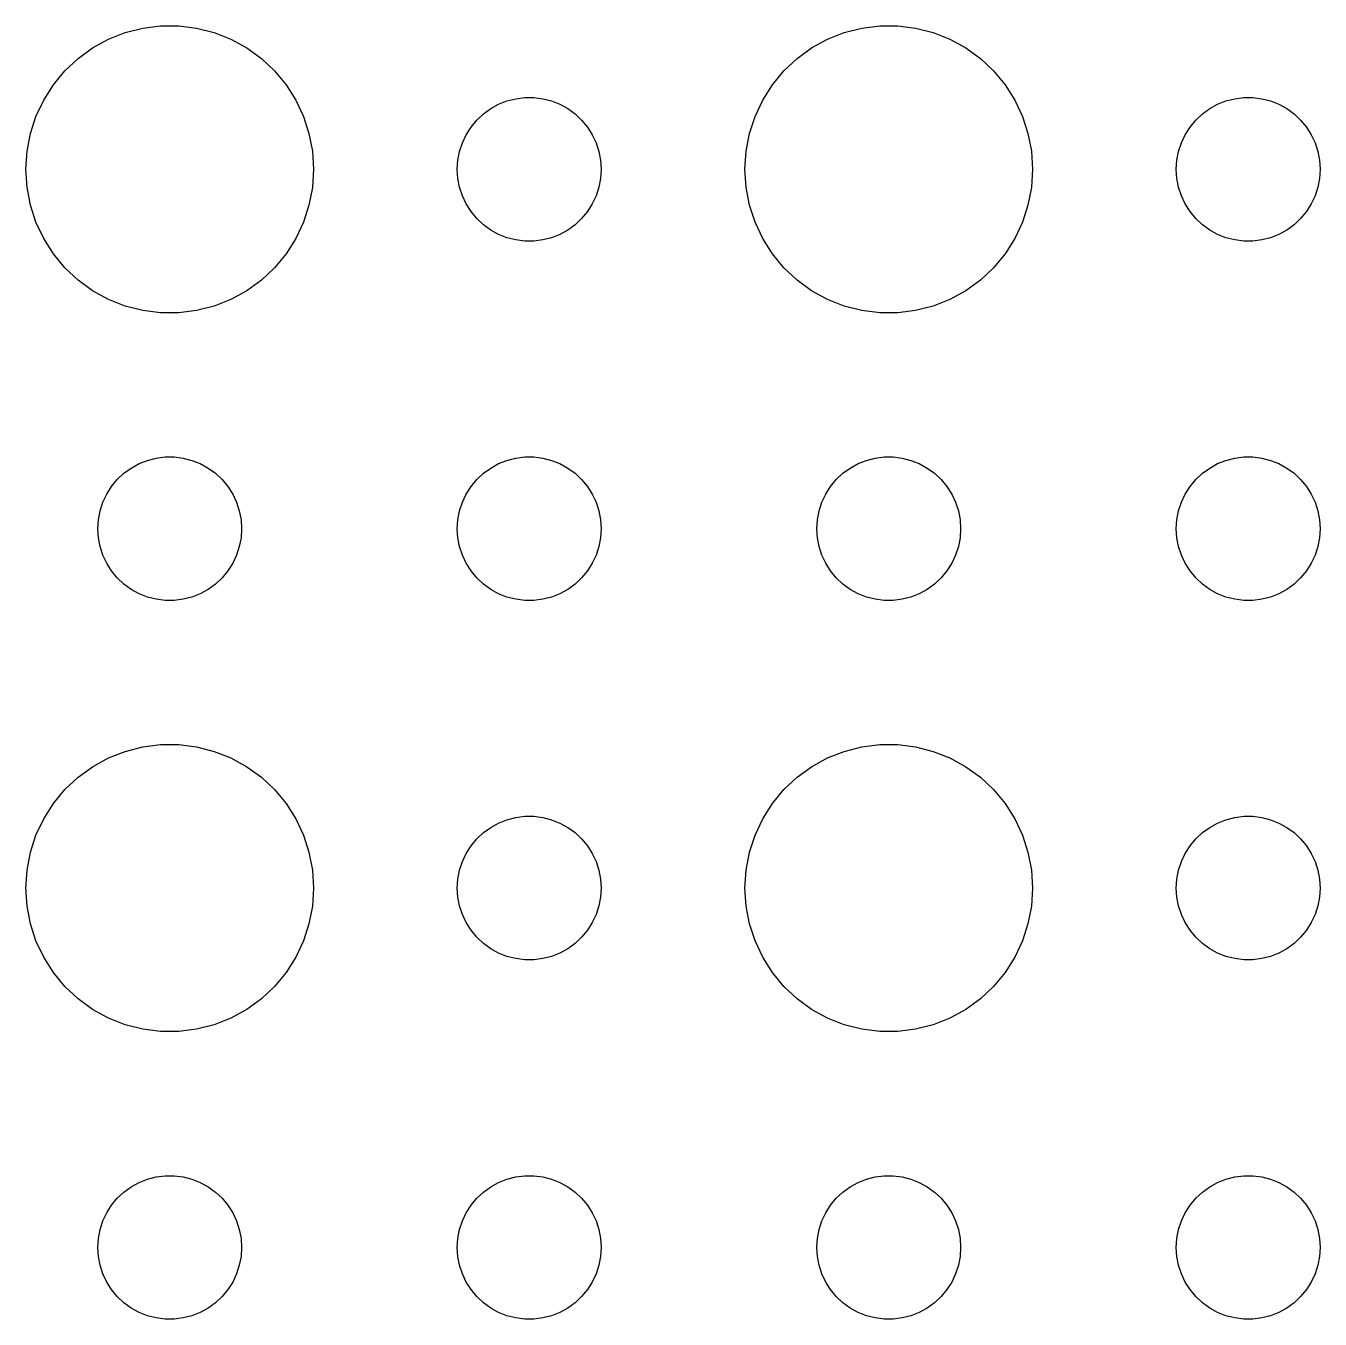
# Model space of a CAD drawing. Header units: metres. Extents: x -134 to 134, y -112 to 112.
# Drawn here: x -100.5 to -73.5, y -84 to -57.01 of the extents above; entities that cross this region are included whole.
import ezdxf

# ---------------------------------------------------------------- set-up
doc = ezdxf.new("R2010")
doc.units = ezdxf.units.M

msp = doc.modelspace()

# ---------------------------------------------------------------- linework, layer by layer
for p, q in [((-98.7773, -57.2855), (-98.427, -57.1468)), ((-98.427, -57.1468), (-98.0621, -57.0531)), ((-98.0621, -57.0531), (-97.6884, -57.0059)), ((-97.6884, -57.0059), (-97.3116, -57.0059)), ((-97.3116, -57.0059), (-96.9379, -57.0531)), ((-96.9379, -57.0531), (-96.573, -57.1468)), ((-96.573, -57.1468), (-96.2227, -57.2855)), ((-83.7773, -57.2855), (-83.427, -57.1468)), ((-83.427, -57.1468), (-83.0621, -57.0531)), ((-83.0621, -57.0531), (-82.6884, -57.0059)), ((-82.6884, -57.0059), (-82.3116, -57.0059)), ((-82.3116, -57.0059), (-81.9379, -57.0531)), ((-81.9379, -57.0531), (-81.573, -57.1468)), ((-81.573, -57.1468), (-81.2227, -57.2855)), ((-99.4123, -57.6885), (-99.1075, -57.467)), ((-99.1075, -57.467), (-98.7773, -57.2855)), ((-96.2227, -57.2855), (-95.8925, -57.467)), ((-95.8925, -57.467), (-95.5877, -57.6885)), ((-84.4123, -57.6885), (-84.1075, -57.467)), ((-84.1075, -57.467), (-83.7773, -57.2855)), ((-81.2227, -57.2855), (-80.8925, -57.467)), ((-80.8925, -57.467), (-80.5877, -57.6885)), ((-99.6869, -57.9464), (-99.4123, -57.6885)), ((-95.5877, -57.6885), (-95.3131, -57.9464)), ((-84.6869, -57.9464), (-84.4123, -57.6885)), ((-80.5877, -57.6885), (-80.3131, -57.9464)), ((-99.927, -58.2366), (-99.6869, -57.9464)), ((-95.3131, -57.9464), (-95.073, -58.2366)), ((-84.927, -58.2366), (-84.6869, -57.9464)), ((-80.3131, -57.9464), (-80.073, -58.2366)), ((-100.129, -58.5547), (-99.927, -58.2366)), ((-95.073, -58.2366), (-94.8711, -58.5547)), ((-85.1289, -58.5547), (-84.927, -58.2366)), ((-80.073, -58.2366), (-79.8711, -58.5547)), ((-100.289, -58.8956), (-100.129, -58.5547)), ((-94.8711, -58.5547), (-94.7107, -58.8956)), ((-90.6387, -58.6428), (-90.4635, -58.5734)), ((-90.4635, -58.5734), (-90.2811, -58.5266)), ((-90.2811, -58.5266), (-90.0942, -58.503)), ((-90.0942, -58.503), (-89.9058, -58.503)), ((-89.9058, -58.503), (-89.7189, -58.5266)), ((-89.7189, -58.5266), (-89.5365, -58.5734)), ((-89.5365, -58.5734), (-89.3613, -58.6428)), ((-85.2893, -58.8956), (-85.1289, -58.5547)), ((-79.8711, -58.5547), (-79.7107, -58.8956)), ((-75.6387, -58.6428), (-75.4635, -58.5734)), ((-75.4635, -58.5734), (-75.2811, -58.5266)), ((-75.2811, -58.5266), (-75.0942, -58.503)), ((-75.0942, -58.503), (-74.9058, -58.503)), ((-74.9058, -58.503), (-74.7189, -58.5266)), ((-74.7189, -58.5266), (-74.5365, -58.5734)), ((-74.5365, -58.5734), (-74.3613, -58.6428)), ((-91.0934, -58.9732), (-90.9561, -58.8442)), ((-90.9561, -58.8442), (-90.8037, -58.7335)), ((-90.8037, -58.7335), (-90.6387, -58.6428)), ((-89.3613, -58.6428), (-89.1963, -58.7335)), ((-89.1963, -58.7335), (-89.0439, -58.8442)), ((-89.0439, -58.8442), (-88.9065, -58.9732)), ((-76.0934, -58.9732), (-75.9561, -58.8442)), ((-75.9561, -58.8442), (-75.8037, -58.7335)), ((-75.8037, -58.7335), (-75.6387, -58.6428)), ((-74.3613, -58.6428), (-74.1963, -58.7335)), ((-74.1963, -58.7335), (-74.0439, -58.8442)), ((-74.0439, -58.8442), (-73.9065, -58.9732)), ((-100.406, -59.2539), (-100.289, -58.8956)), ((-94.7107, -58.8956), (-94.5943, -59.2539)), ((-91.3145, -59.2774), (-91.2135, -59.1183)), ((-91.2135, -59.1183), (-91.0934, -58.9732)), ((-88.9065, -58.9732), (-88.7865, -59.1183)), ((-88.7865, -59.1183), (-88.6855, -59.2774)), ((-85.4057, -59.2539), (-85.2893, -58.8956)), ((-79.7107, -58.8956), (-79.5943, -59.2539)), ((-76.3145, -59.2774), (-76.2135, -59.1183)), ((-76.2135, -59.1183), (-76.0934, -58.9732)), ((-73.9065, -58.9732), (-73.7865, -59.1183)), ((-73.7865, -59.1183), (-73.6855, -59.2774)), ((-100.476, -59.624), (-100.406, -59.2539)), ((-94.5943, -59.2539), (-94.5237, -59.624)), ((-91.3947, -59.4478), (-91.3145, -59.2774)), ((-88.6855, -59.2774), (-88.6053, -59.4478)), ((-85.4763, -59.624), (-85.4057, -59.2539)), ((-79.5943, -59.2539), (-79.5237, -59.624)), ((-76.3947, -59.4478), (-76.3145, -59.2774)), ((-73.6855, -59.2774), (-73.6053, -59.4478)), ((-100.5, -60), (-100.476, -59.624)), ((-94.5237, -59.624), (-94.5, -60)), ((-91.4882, -59.812), (-91.4529, -59.627)), ((-91.4529, -59.627), (-91.3947, -59.4478)), ((-88.6053, -59.4478), (-88.5471, -59.627)), ((-88.5471, -59.627), (-88.5118, -59.812)), ((-85.5, -60), (-85.4763, -59.624)), ((-79.5237, -59.624), (-79.5, -60)), ((-76.4882, -59.812), (-76.4529, -59.627)), ((-76.4529, -59.627), (-76.3947, -59.4478)), ((-73.6053, -59.4478), (-73.5471, -59.627)), ((-73.5471, -59.627), (-73.5118, -59.812)), ((-91.5, -60), (-91.4882, -59.812)), ((-88.5118, -59.812), (-88.5, -60)), ((-76.5, -60), (-76.4882, -59.812)), ((-73.5118, -59.812), (-73.5, -60)), ((-100.476, -60.376), (-100.5, -60)), ((-94.5, -60), (-94.5237, -60.376)), ((-91.4882, -60.188), (-91.5, -60)), ((-91.4529, -60.373), (-91.4882, -60.188)), ((-88.5118, -60.188), (-88.5471, -60.373)), ((-88.5, -60), (-88.5118, -60.188)), ((-85.4763, -60.376), (-85.5, -60)), ((-79.5, -60), (-79.5237, -60.376)), ((-76.4882, -60.188), (-76.5, -60)), ((-76.4529, -60.373), (-76.4882, -60.188)), ((-73.5118, -60.188), (-73.5471, -60.373)), ((-73.5, -60), (-73.5118, -60.188)), ((-100.406, -60.7461), (-100.476, -60.376)), ((-94.5237, -60.376), (-94.5943, -60.7461)), ((-91.3947, -60.5522), (-91.4529, -60.373)), ((-88.5471, -60.373), (-88.6053, -60.5522)), ((-85.4057, -60.7461), (-85.4763, -60.376)), ((-79.5237, -60.376), (-79.5943, -60.7461)), ((-76.3947, -60.5522), (-76.4529, -60.373)), ((-73.5471, -60.373), (-73.6053, -60.5522)), ((-100.289, -61.1044), (-100.406, -60.7461)), ((-94.5943, -60.7461), (-94.7107, -61.1044)), ((-91.3145, -60.7226), (-91.3947, -60.5522)), ((-91.2135, -60.8817), (-91.3145, -60.7226)), ((-88.6855, -60.7226), (-88.7865, -60.8817)), ((-88.6053, -60.5522), (-88.6855, -60.7226)), ((-85.2893, -61.1044), (-85.4057, -60.7461)), ((-79.5943, -60.7461), (-79.7107, -61.1044)), ((-76.3145, -60.7226), (-76.3947, -60.5522)), ((-76.2135, -60.8817), (-76.3145, -60.7226)), ((-73.6855, -60.7226), (-73.7865, -60.8817)), ((-73.6053, -60.5522), (-73.6855, -60.7226)), ((-91.0934, -61.0268), (-91.2135, -60.8817)), ((-88.7865, -60.8817), (-88.9065, -61.0268)), ((-76.0934, -61.0268), (-76.2135, -60.8817)), ((-73.7865, -60.8817), (-73.9065, -61.0268)), ((-100.129, -61.4453), (-100.289, -61.1044)), ((-94.7107, -61.1044), (-94.8711, -61.4453)), ((-90.9561, -61.1558), (-91.0934, -61.0268)), ((-90.8037, -61.2665), (-90.9561, -61.1558)), ((-90.6387, -61.3572), (-90.8037, -61.2665)), ((-89.1963, -61.2665), (-89.3613, -61.3572)), ((-89.0439, -61.1558), (-89.1963, -61.2665)), ((-88.9065, -61.0268), (-89.0439, -61.1558)), ((-85.1289, -61.4453), (-85.2893, -61.1044)), ((-79.7107, -61.1044), (-79.8711, -61.4453)), ((-75.9561, -61.1558), (-76.0934, -61.0268)), ((-75.8037, -61.2665), (-75.9561, -61.1558)), ((-75.6387, -61.3572), (-75.8037, -61.2665)), ((-74.1963, -61.2665), (-74.3613, -61.3572)), ((-74.0439, -61.1558), (-74.1963, -61.2665)), ((-73.9065, -61.0268), (-74.0439, -61.1558)), ((-99.927, -61.7634), (-100.129, -61.4453)), ((-94.8711, -61.4453), (-95.073, -61.7634)), ((-90.4635, -61.4266), (-90.6387, -61.3572)), ((-90.2811, -61.4734), (-90.4635, -61.4266)), ((-90.0942, -61.497), (-90.2811, -61.4734)), ((-89.9058, -61.497), (-90.0942, -61.497)), ((-89.7189, -61.4734), (-89.9058, -61.497)), ((-89.5365, -61.4266), (-89.7189, -61.4734)), ((-89.3613, -61.3572), (-89.5365, -61.4266)), ((-84.927, -61.7634), (-85.1289, -61.4453)), ((-79.8711, -61.4453), (-80.073, -61.7634)), ((-75.4635, -61.4266), (-75.6387, -61.3572)), ((-75.2811, -61.4734), (-75.4635, -61.4266)), ((-75.0942, -61.497), (-75.2811, -61.4734)), ((-74.9058, -61.497), (-75.0942, -61.497)), ((-74.7189, -61.4734), (-74.9058, -61.497)), ((-74.5365, -61.4266), (-74.7189, -61.4734)), ((-74.3613, -61.3572), (-74.5365, -61.4266)), ((-99.6869, -62.0536), (-99.927, -61.7634)), ((-95.073, -61.7634), (-95.3131, -62.0536)), ((-84.6869, -62.0536), (-84.927, -61.7634)), ((-80.073, -61.7634), (-80.3131, -62.0536)), ((-99.4123, -62.3115), (-99.6869, -62.0536)), ((-95.3131, -62.0536), (-95.5877, -62.3115)), ((-84.4123, -62.3115), (-84.6869, -62.0536)), ((-80.3131, -62.0536), (-80.5877, -62.3115)), ((-99.1075, -62.533), (-99.4123, -62.3115)), ((-95.5877, -62.3115), (-95.8925, -62.533)), ((-84.1075, -62.533), (-84.4123, -62.3115)), ((-80.5877, -62.3115), (-80.8925, -62.533)), ((-98.7773, -62.7145), (-99.1075, -62.533)), ((-95.8925, -62.533), (-96.2227, -62.7145)), ((-83.7773, -62.7145), (-84.1075, -62.533)), ((-80.8925, -62.533), (-81.2227, -62.7145)), ((-98.427, -62.8532), (-98.7773, -62.7145)), ((-98.0621, -62.9469), (-98.427, -62.8532)), ((-96.573, -62.8532), (-96.9379, -62.9469)), ((-96.2227, -62.7145), (-96.573, -62.8532)), ((-83.427, -62.8532), (-83.7773, -62.7145)), ((-83.0621, -62.9469), (-83.427, -62.8532)), ((-81.573, -62.8532), (-81.9379, -62.9469)), ((-81.2227, -62.7145), (-81.573, -62.8532)), ((-97.6884, -62.9941), (-98.0621, -62.9469)), ((-97.3116, -62.9941), (-97.6884, -62.9941)), ((-96.9379, -62.9469), (-97.3116, -62.9941)), ((-82.6884, -62.9941), (-83.0621, -62.9469)), ((-82.3116, -62.9941), (-82.6884, -62.9941)), ((-81.9379, -62.9469), (-82.3116, -62.9941)), ((-98.3037, -66.2335), (-98.1387, -66.1428)), ((-98.1387, -66.1428), (-97.9635, -66.0734)), ((-97.9635, -66.0734), (-97.7811, -66.0266)), ((-97.7811, -66.0266), (-97.5942, -66.003)), ((-97.5942, -66.003), (-97.4058, -66.003)), ((-97.4058, -66.003), (-97.2189, -66.0266)), ((-97.2189, -66.0266), (-97.0365, -66.0734)), ((-97.0365, -66.0734), (-96.8613, -66.1428)), ((-96.8613, -66.1428), (-96.6963, -66.2335)), ((-90.8037, -66.2335), (-90.6387, -66.1428)), ((-90.6387, -66.1428), (-90.4635, -66.0734)), ((-90.4635, -66.0734), (-90.2811, -66.0266)), ((-90.2811, -66.0266), (-90.0942, -66.003)), ((-90.0942, -66.003), (-89.9058, -66.003)), ((-89.9058, -66.003), (-89.7189, -66.0266)), ((-89.7189, -66.0266), (-89.5365, -66.0734)), ((-89.5365, -66.0734), (-89.3613, -66.1428)), ((-89.3613, -66.1428), (-89.1963, -66.2335)), ((-83.3037, -66.2335), (-83.1387, -66.1428)), ((-83.1387, -66.1428), (-82.9635, -66.0734)), ((-82.9635, -66.0734), (-82.7811, -66.0266)), ((-82.7811, -66.0266), (-82.5942, -66.003)), ((-82.5942, -66.003), (-82.4058, -66.003)), ((-82.4058, -66.003), (-82.2189, -66.0266)), ((-82.2189, -66.0266), (-82.0365, -66.0734)), ((-82.0365, -66.0734), (-81.8613, -66.1428)), ((-81.8613, -66.1428), (-81.6963, -66.2335)), ((-75.8037, -66.2335), (-75.6387, -66.1428)), ((-75.6387, -66.1428), (-75.4635, -66.0734)), ((-75.4635, -66.0734), (-75.2811, -66.0266)), ((-75.2811, -66.0266), (-75.0942, -66.003)), ((-75.0942, -66.003), (-74.9058, -66.003)), ((-74.9058, -66.003), (-74.7189, -66.0266)), ((-74.7189, -66.0266), (-74.5365, -66.0734)), ((-74.5365, -66.0734), (-74.3613, -66.1428)), ((-74.3613, -66.1428), (-74.1963, -66.2335)), ((-98.5934, -66.4732), (-98.4561, -66.3442)), ((-98.4561, -66.3442), (-98.3037, -66.2335)), ((-96.6963, -66.2335), (-96.5439, -66.3442)), ((-96.5439, -66.3442), (-96.4065, -66.4732)), ((-91.0934, -66.4732), (-90.9561, -66.3442)), ((-90.9561, -66.3442), (-90.8037, -66.2335)), ((-89.1963, -66.2335), (-89.0439, -66.3442)), ((-89.0439, -66.3442), (-88.9065, -66.4732)), ((-83.5934, -66.4732), (-83.4561, -66.3442)), ((-83.4561, -66.3442), (-83.3037, -66.2335)), ((-81.6963, -66.2335), (-81.5439, -66.3442)), ((-81.5439, -66.3442), (-81.4065, -66.4732)), ((-76.0934, -66.4732), (-75.9561, -66.3442)), ((-75.9561, -66.3442), (-75.8037, -66.2335)), ((-74.1963, -66.2335), (-74.0439, -66.3442)), ((-74.0439, -66.3442), (-73.9065, -66.4732)), ((-98.8145, -66.7774), (-98.7135, -66.6183)), ((-98.7135, -66.6183), (-98.5934, -66.4732)), ((-96.4065, -66.4732), (-96.2865, -66.6183)), ((-96.2865, -66.6183), (-96.1855, -66.7774)), ((-91.3145, -66.7774), (-91.2135, -66.6183)), ((-91.2135, -66.6183), (-91.0934, -66.4732)), ((-88.9065, -66.4732), (-88.7865, -66.6183)), ((-88.7865, -66.6183), (-88.6855, -66.7774)), ((-83.8145, -66.7774), (-83.7135, -66.6183)), ((-83.7135, -66.6183), (-83.5934, -66.4732)), ((-81.4065, -66.4732), (-81.2865, -66.6183)), ((-81.2865, -66.6183), (-81.1855, -66.7774)), ((-76.3145, -66.7774), (-76.2135, -66.6183)), ((-76.2135, -66.6183), (-76.0934, -66.4732)), ((-73.9065, -66.4732), (-73.7865, -66.6183)), ((-73.7865, -66.6183), (-73.6855, -66.7774)), ((-98.9529, -67.127), (-98.8947, -66.9478)), ((-98.8947, -66.9478), (-98.8145, -66.7774)), ((-96.1855, -66.7774), (-96.1053, -66.9478)), ((-96.1053, -66.9478), (-96.0471, -67.127)), ((-91.4529, -67.127), (-91.3947, -66.9478)), ((-91.3947, -66.9478), (-91.3145, -66.7774)), ((-88.6855, -66.7774), (-88.6053, -66.9478)), ((-88.6053, -66.9478), (-88.5471, -67.127)), ((-83.9529, -67.127), (-83.8947, -66.9478)), ((-83.8947, -66.9478), (-83.8145, -66.7774)), ((-81.1855, -66.7774), (-81.1053, -66.9478)), ((-81.1053, -66.9478), (-81.0471, -67.127)), ((-76.4529, -67.127), (-76.3947, -66.9478)), ((-76.3947, -66.9478), (-76.3145, -66.7774)), ((-73.6855, -66.7774), (-73.6053, -66.9478)), ((-73.6053, -66.9478), (-73.5471, -67.127)), ((-98.9882, -67.312), (-98.9529, -67.127)), ((-96.0471, -67.127), (-96.0118, -67.312)), ((-91.4882, -67.312), (-91.4529, -67.127)), ((-88.5471, -67.127), (-88.5118, -67.312)), ((-83.9882, -67.312), (-83.9529, -67.127)), ((-81.0471, -67.127), (-81.0118, -67.312)), ((-76.4882, -67.312), (-76.4529, -67.127)), ((-73.5471, -67.127), (-73.5118, -67.312)), ((-99, -67.5), (-98.9882, -67.312)), ((-98.9882, -67.688), (-99, -67.5)), ((-96.0118, -67.312), (-96, -67.5)), ((-96, -67.5), (-96.0118, -67.688)), ((-91.5, -67.5), (-91.4882, -67.312)), ((-91.4882, -67.688), (-91.5, -67.5)), ((-88.5118, -67.312), (-88.5, -67.5)), ((-88.5, -67.5), (-88.5118, -67.688)), ((-84, -67.5), (-83.9882, -67.312)), ((-83.9882, -67.688), (-84, -67.5)), ((-81.0118, -67.312), (-81, -67.5)), ((-81, -67.5), (-81.0118, -67.688)), ((-76.5, -67.5), (-76.4882, -67.312)), ((-76.4882, -67.688), (-76.5, -67.5)), ((-73.5118, -67.312), (-73.5, -67.5)), ((-73.5, -67.5), (-73.5118, -67.688)), ((-98.9529, -67.873), (-98.9882, -67.688)), ((-96.0118, -67.688), (-96.0471, -67.873)), ((-91.4529, -67.873), (-91.4882, -67.688)), ((-88.5118, -67.688), (-88.5471, -67.873)), ((-83.9529, -67.873), (-83.9882, -67.688)), ((-81.0118, -67.688), (-81.0471, -67.873)), ((-76.4529, -67.873), (-76.4882, -67.688)), ((-73.5118, -67.688), (-73.5471, -67.873)), ((-98.8947, -68.0522), (-98.9529, -67.873)), ((-96.0471, -67.873), (-96.1053, -68.0522)), ((-91.3947, -68.0522), (-91.4529, -67.873)), ((-88.5471, -67.873), (-88.6053, -68.0522)), ((-83.8947, -68.0522), (-83.9529, -67.873)), ((-81.0471, -67.873), (-81.1053, -68.0522)), ((-76.3947, -68.0522), (-76.4529, -67.873)), ((-73.5471, -67.873), (-73.6053, -68.0522)), ((-98.8145, -68.2226), (-98.8947, -68.0522)), ((-98.7135, -68.3817), (-98.8145, -68.2226)), ((-96.1855, -68.2226), (-96.2865, -68.3817)), ((-96.1053, -68.0522), (-96.1855, -68.2226)), ((-91.3145, -68.2226), (-91.3947, -68.0522)), ((-91.2135, -68.3817), (-91.3145, -68.2226)), ((-88.6855, -68.2226), (-88.7865, -68.3817)), ((-88.6053, -68.0522), (-88.6855, -68.2226)), ((-83.8145, -68.2226), (-83.8947, -68.0522)), ((-83.7135, -68.3817), (-83.8145, -68.2226)), ((-81.1855, -68.2226), (-81.2865, -68.3817)), ((-81.1053, -68.0522), (-81.1855, -68.2226)), ((-76.3145, -68.2226), (-76.3947, -68.0522)), ((-76.2135, -68.3817), (-76.3145, -68.2226)), ((-73.6855, -68.2226), (-73.7865, -68.3817)), ((-73.6053, -68.0522), (-73.6855, -68.2226)), ((-98.5934, -68.5268), (-98.7135, -68.3817)), ((-98.4561, -68.6558), (-98.5934, -68.5268)), ((-96.4065, -68.5268), (-96.5439, -68.6558)), ((-96.2865, -68.3817), (-96.4065, -68.5268)), ((-91.0934, -68.5268), (-91.2135, -68.3817)), ((-90.9561, -68.6558), (-91.0934, -68.5268)), ((-88.9065, -68.5268), (-89.0439, -68.6558)), ((-88.7865, -68.3817), (-88.9065, -68.5268)), ((-83.5934, -68.5268), (-83.7135, -68.3817)), ((-83.4561, -68.6558), (-83.5934, -68.5268)), ((-81.4065, -68.5268), (-81.5439, -68.6558)), ((-81.2865, -68.3817), (-81.4065, -68.5268)), ((-76.0934, -68.5268), (-76.2135, -68.3817)), ((-75.9561, -68.6558), (-76.0934, -68.5268)), ((-73.9065, -68.5268), (-74.0439, -68.6558)), ((-73.7865, -68.3817), (-73.9065, -68.5268)), ((-98.3037, -68.7665), (-98.4561, -68.6558)), ((-98.1387, -68.8572), (-98.3037, -68.7665)), ((-96.6963, -68.7665), (-96.8613, -68.8572)), ((-96.5439, -68.6558), (-96.6963, -68.7665)), ((-90.8037, -68.7665), (-90.9561, -68.6558)), ((-90.6387, -68.8572), (-90.8037, -68.7665)), ((-89.1963, -68.7665), (-89.3613, -68.8572)), ((-89.0439, -68.6558), (-89.1963, -68.7665)), ((-83.3037, -68.7665), (-83.4561, -68.6558)), ((-83.1387, -68.8572), (-83.3037, -68.7665)), ((-81.6963, -68.7665), (-81.8613, -68.8572)), ((-81.5439, -68.6558), (-81.6963, -68.7665)), ((-75.8037, -68.7665), (-75.9561, -68.6558)), ((-75.6387, -68.8572), (-75.8037, -68.7665)), ((-74.1963, -68.7665), (-74.3613, -68.8572)), ((-74.0439, -68.6558), (-74.1963, -68.7665)), ((-97.9635, -68.9266), (-98.1387, -68.8572)), ((-97.7811, -68.9734), (-97.9635, -68.9266)), ((-97.5942, -68.997), (-97.7811, -68.9734)), ((-97.4058, -68.997), (-97.5942, -68.997)), ((-97.2189, -68.9734), (-97.4058, -68.997)), ((-97.0365, -68.9266), (-97.2189, -68.9734)), ((-96.8613, -68.8572), (-97.0365, -68.9266)), ((-90.4635, -68.9266), (-90.6387, -68.8572)), ((-90.2811, -68.9734), (-90.4635, -68.9266)), ((-90.0942, -68.997), (-90.2811, -68.9734)), ((-89.9058, -68.997), (-90.0942, -68.997)), ((-89.7189, -68.9734), (-89.9058, -68.997)), ((-89.5365, -68.9266), (-89.7189, -68.9734)), ((-89.3613, -68.8572), (-89.5365, -68.9266)), ((-82.9635, -68.9266), (-83.1387, -68.8572)), ((-82.7811, -68.9734), (-82.9635, -68.9266)), ((-82.5942, -68.997), (-82.7811, -68.9734)), ((-82.4058, -68.997), (-82.5942, -68.997)), ((-82.2189, -68.9734), (-82.4058, -68.997)), ((-82.0365, -68.9266), (-82.2189, -68.9734)), ((-81.8613, -68.8572), (-82.0365, -68.9266)), ((-75.4635, -68.9266), (-75.6387, -68.8572)), ((-75.2811, -68.9734), (-75.4635, -68.9266)), ((-75.0942, -68.997), (-75.2811, -68.9734)), ((-74.9058, -68.997), (-75.0942, -68.997)), ((-74.7189, -68.9734), (-74.9058, -68.997)), ((-74.5365, -68.9266), (-74.7189, -68.9734)), ((-74.3613, -68.8572), (-74.5365, -68.9266)), ((-98.427, -72.1468), (-98.0621, -72.0531)), ((-98.0621, -72.0531), (-97.6884, -72.0059)), ((-97.6884, -72.0059), (-97.3116, -72.0059)), ((-97.3116, -72.0059), (-96.9379, -72.0531)), ((-96.9379, -72.0531), (-96.573, -72.1468)), ((-83.427, -72.1468), (-83.0621, -72.0531)), ((-83.0621, -72.0531), (-82.6884, -72.0059)), ((-82.6884, -72.0059), (-82.3116, -72.0059)), ((-82.3116, -72.0059), (-81.9379, -72.0531)), ((-81.9379, -72.0531), (-81.573, -72.1468)), ((-99.1075, -72.467), (-98.7773, -72.2855)), ((-98.7773, -72.2855), (-98.427, -72.1468)), ((-96.573, -72.1468), (-96.2227, -72.2855)), ((-96.2227, -72.2855), (-95.8925, -72.467)), ((-84.1075, -72.467), (-83.7773, -72.2855)), ((-83.7773, -72.2855), (-83.427, -72.1468)), ((-81.573, -72.1468), (-81.2227, -72.2855)), ((-81.2227, -72.2855), (-80.8925, -72.467)), ((-99.4123, -72.6885), (-99.1075, -72.467)), ((-95.8925, -72.467), (-95.5877, -72.6885)), ((-84.4123, -72.6885), (-84.1075, -72.467)), ((-80.8925, -72.467), (-80.5877, -72.6885)), ((-99.6869, -72.9464), (-99.4123, -72.6885)), ((-95.5877, -72.6885), (-95.3131, -72.9464)), ((-84.6869, -72.9464), (-84.4123, -72.6885)), ((-80.5877, -72.6885), (-80.3131, -72.9464)), ((-99.927, -73.2366), (-99.6869, -72.9464)), ((-95.3131, -72.9464), (-95.073, -73.2366)), ((-84.927, -73.2366), (-84.6869, -72.9464)), ((-80.3131, -72.9464), (-80.073, -73.2366)), ((-100.129, -73.5547), (-99.927, -73.2366)), ((-95.073, -73.2366), (-94.8711, -73.5547)), ((-85.1289, -73.5547), (-84.927, -73.2366)), ((-80.073, -73.2366), (-79.8711, -73.5547)), ((-100.289, -73.8956), (-100.129, -73.5547)), ((-94.8711, -73.5547), (-94.7107, -73.8956)), ((-90.8037, -73.7335), (-90.6387, -73.6428)), ((-90.6387, -73.6428), (-90.4635, -73.5734)), ((-90.4635, -73.5734), (-90.2811, -73.5266)), ((-90.2811, -73.5266), (-90.0942, -73.503)), ((-90.0942, -73.503), (-89.9058, -73.503)), ((-89.9058, -73.503), (-89.7189, -73.5266)), ((-89.7189, -73.5266), (-89.5365, -73.5734)), ((-89.5365, -73.5734), (-89.3613, -73.6428)), ((-89.3613, -73.6428), (-89.1963, -73.7335)), ((-85.2893, -73.8956), (-85.1289, -73.5547)), ((-79.8711, -73.5547), (-79.7107, -73.8956)), ((-75.8037, -73.7335), (-75.6387, -73.6428)), ((-75.6387, -73.6428), (-75.4635, -73.5734)), ((-75.4635, -73.5734), (-75.2811, -73.5266)), ((-75.2811, -73.5266), (-75.0942, -73.503)), ((-75.0942, -73.503), (-74.9058, -73.503)), ((-74.9058, -73.503), (-74.7189, -73.5266)), ((-74.7189, -73.5266), (-74.5365, -73.5734)), ((-74.5365, -73.5734), (-74.3613, -73.6428)), ((-74.3613, -73.6428), (-74.1963, -73.7335)), ((-100.406, -74.2539), (-100.289, -73.8956)), ((-94.7107, -73.8956), (-94.5943, -74.2539)), ((-91.2135, -74.1183), (-91.0934, -73.9732)), ((-91.0934, -73.9732), (-90.9561, -73.8442)), ((-90.9561, -73.8442), (-90.8037, -73.7335)), ((-89.1963, -73.7335), (-89.0439, -73.8442)), ((-89.0439, -73.8442), (-88.9065, -73.9732)), ((-88.9065, -73.9732), (-88.7865, -74.1183)), ((-85.4057, -74.2539), (-85.2893, -73.8956)), ((-79.7107, -73.8956), (-79.5943, -74.2539)), ((-76.2135, -74.1183), (-76.0934, -73.9732)), ((-76.0934, -73.9732), (-75.9561, -73.8442)), ((-75.9561, -73.8442), (-75.8037, -73.7335)), ((-74.1963, -73.7335), (-74.0439, -73.8442)), ((-74.0439, -73.8442), (-73.9065, -73.9732)), ((-73.9065, -73.9732), (-73.7865, -74.1183)), ((-91.3145, -74.2774), (-91.2135, -74.1183)), ((-88.7865, -74.1183), (-88.6855, -74.2774)), ((-76.3145, -74.2774), (-76.2135, -74.1183)), ((-73.7865, -74.1183), (-73.6855, -74.2774)), ((-100.476, -74.624), (-100.406, -74.2539)), ((-94.5943, -74.2539), (-94.5237, -74.624)), ((-91.4529, -74.627), (-91.3947, -74.4478)), ((-91.3947, -74.4478), (-91.3145, -74.2774)), ((-88.6855, -74.2774), (-88.6053, -74.4478)), ((-88.6053, -74.4478), (-88.5471, -74.627)), ((-85.4763, -74.624), (-85.4057, -74.2539)), ((-79.5943, -74.2539), (-79.5237, -74.624)), ((-76.4529, -74.627), (-76.3947, -74.4478)), ((-76.3947, -74.4478), (-76.3145, -74.2774)), ((-73.6855, -74.2774), (-73.6053, -74.4478)), ((-73.6053, -74.4478), (-73.5471, -74.627)), ((-100.5, -75), (-100.476, -74.624)), ((-94.5237, -74.624), (-94.5, -75)), ((-91.4882, -74.812), (-91.4529, -74.627)), ((-88.5471, -74.627), (-88.5118, -74.812)), ((-85.5, -75), (-85.4763, -74.624)), ((-79.5237, -74.624), (-79.5, -75)), ((-76.4882, -74.812), (-76.4529, -74.627)), ((-73.5471, -74.627), (-73.5118, -74.812)), ((-100.476, -75.376), (-100.5, -75)), ((-94.5, -75), (-94.5237, -75.376)), ((-91.5, -75), (-91.4882, -74.812)), ((-91.4882, -75.188), (-91.5, -75)), ((-88.5118, -74.812), (-88.5, -75)), ((-88.5, -75), (-88.5118, -75.188)), ((-85.4763, -75.376), (-85.5, -75)), ((-79.5, -75), (-79.5237, -75.376)), ((-76.5, -75), (-76.4882, -74.812)), ((-76.4882, -75.188), (-76.5, -75)), ((-73.5118, -74.812), (-73.5, -75)), ((-73.5, -75), (-73.5118, -75.188)), ((-91.4529, -75.373), (-91.4882, -75.188)), ((-88.5118, -75.188), (-88.5471, -75.373)), ((-76.4529, -75.373), (-76.4882, -75.188)), ((-73.5118, -75.188), (-73.5471, -75.373)), ((-100.406, -75.7461), (-100.476, -75.376)), ((-94.5237, -75.376), (-94.5943, -75.7461)), ((-91.3947, -75.5522), (-91.4529, -75.373)), ((-91.3145, -75.7226), (-91.3947, -75.5522)), ((-88.6053, -75.5522), (-88.6855, -75.7226)), ((-88.5471, -75.373), (-88.6053, -75.5522)), ((-85.4057, -75.7461), (-85.4763, -75.376)), ((-79.5237, -75.376), (-79.5943, -75.7461)), ((-76.3947, -75.5522), (-76.4529, -75.373)), ((-76.3145, -75.7226), (-76.3947, -75.5522)), ((-73.6053, -75.5522), (-73.6855, -75.7226)), ((-73.5471, -75.373), (-73.6053, -75.5522)), ((-100.289, -76.1044), (-100.406, -75.7461)), ((-94.5943, -75.7461), (-94.7107, -76.1044)), ((-91.2135, -75.8817), (-91.3145, -75.7226)), ((-88.6855, -75.7226), (-88.7865, -75.8817)), ((-85.2893, -76.1044), (-85.4057, -75.7461)), ((-79.5943, -75.7461), (-79.7107, -76.1044)), ((-76.2135, -75.8817), (-76.3145, -75.7226)), ((-73.6855, -75.7226), (-73.7865, -75.8817)), ((-100.129, -76.4453), (-100.289, -76.1044)), ((-94.7107, -76.1044), (-94.8711, -76.4453)), ((-91.0934, -76.0268), (-91.2135, -75.8817)), ((-90.9561, -76.1558), (-91.0934, -76.0268)), ((-88.9065, -76.0268), (-89.0439, -76.1558)), ((-88.7865, -75.8817), (-88.9065, -76.0268)), ((-85.1289, -76.4453), (-85.2893, -76.1044)), ((-79.7107, -76.1044), (-79.8711, -76.4453)), ((-76.0934, -76.0268), (-76.2135, -75.8817)), ((-75.9561, -76.1558), (-76.0934, -76.0268)), ((-73.9065, -76.0268), (-74.0439, -76.1558)), ((-73.7865, -75.8817), (-73.9065, -76.0268)), ((-90.8037, -76.2665), (-90.9561, -76.1558)), ((-90.6387, -76.3572), (-90.8037, -76.2665)), ((-90.4635, -76.4266), (-90.6387, -76.3572)), ((-89.3613, -76.3572), (-89.5365, -76.4266)), ((-89.1963, -76.2665), (-89.3613, -76.3572)), ((-89.0439, -76.1558), (-89.1963, -76.2665)), ((-75.8037, -76.2665), (-75.9561, -76.1558)), ((-75.6387, -76.3572), (-75.8037, -76.2665)), ((-75.4635, -76.4266), (-75.6387, -76.3572)), ((-74.3613, -76.3572), (-74.5365, -76.4266)), ((-74.1963, -76.2665), (-74.3613, -76.3572)), ((-74.0439, -76.1558), (-74.1963, -76.2665)), ((-99.927, -76.7634), (-100.129, -76.4453)), ((-94.8711, -76.4453), (-95.073, -76.7634)), ((-90.2811, -76.4734), (-90.4635, -76.4266)), ((-90.0942, -76.497), (-90.2811, -76.4734)), ((-89.9058, -76.497), (-90.0942, -76.497)), ((-89.7189, -76.4734), (-89.9058, -76.497)), ((-89.5365, -76.4266), (-89.7189, -76.4734)), ((-84.927, -76.7634), (-85.1289, -76.4453)), ((-79.8711, -76.4453), (-80.073, -76.7634)), ((-75.2811, -76.4734), (-75.4635, -76.4266)), ((-75.0942, -76.497), (-75.2811, -76.4734)), ((-74.9058, -76.497), (-75.0942, -76.497)), ((-74.7189, -76.4734), (-74.9058, -76.497)), ((-74.5365, -76.4266), (-74.7189, -76.4734)), ((-99.6869, -77.0536), (-99.927, -76.7634)), ((-95.073, -76.7634), (-95.3131, -77.0536)), ((-84.6869, -77.0536), (-84.927, -76.7634)), ((-80.073, -76.7634), (-80.3131, -77.0536)), ((-99.4123, -77.3115), (-99.6869, -77.0536)), ((-95.3131, -77.0536), (-95.5877, -77.3115)), ((-84.4123, -77.3115), (-84.6869, -77.0536)), ((-80.3131, -77.0536), (-80.5877, -77.3115)), ((-99.1075, -77.533), (-99.4123, -77.3115)), ((-95.5877, -77.3115), (-95.8925, -77.533)), ((-84.1075, -77.533), (-84.4123, -77.3115)), ((-80.5877, -77.3115), (-80.8925, -77.533)), ((-98.7773, -77.7145), (-99.1075, -77.533)), ((-98.427, -77.8532), (-98.7773, -77.7145)), ((-96.2227, -77.7145), (-96.573, -77.8532)), ((-95.8925, -77.533), (-96.2227, -77.7145)), ((-83.7773, -77.7145), (-84.1075, -77.533)), ((-83.427, -77.8532), (-83.7773, -77.7145)), ((-81.2227, -77.7145), (-81.573, -77.8532)), ((-80.8925, -77.533), (-81.2227, -77.7145)), ((-98.0621, -77.9469), (-98.427, -77.8532)), ((-97.6884, -77.9941), (-98.0621, -77.9469)), ((-97.3116, -77.9941), (-97.6884, -77.9941)), ((-96.9379, -77.9469), (-97.3116, -77.9941)), ((-96.573, -77.8532), (-96.9379, -77.9469)), ((-83.0621, -77.9469), (-83.427, -77.8532)), ((-82.6884, -77.9941), (-83.0621, -77.9469)), ((-82.3116, -77.9941), (-82.6884, -77.9941)), ((-81.9379, -77.9469), (-82.3116, -77.9941)), ((-81.573, -77.8532), (-81.9379, -77.9469)), ((-98.4561, -81.3442), (-98.3037, -81.2335)), ((-98.3037, -81.2335), (-98.1387, -81.1428)), ((-98.1387, -81.1428), (-97.9635, -81.0734)), ((-97.9635, -81.0734), (-97.7811, -81.0266)), ((-97.7811, -81.0266), (-97.5942, -81.003)), ((-97.5942, -81.003), (-97.4058, -81.003)), ((-97.4058, -81.003), (-97.2189, -81.0266)), ((-97.2189, -81.0266), (-97.0365, -81.0734)), ((-97.0365, -81.0734), (-96.8613, -81.1428)), ((-96.8613, -81.1428), (-96.6963, -81.2335)), ((-96.6963, -81.2335), (-96.5439, -81.3442)), ((-90.9561, -81.3442), (-90.8037, -81.2335)), ((-90.8037, -81.2335), (-90.6387, -81.1428)), ((-90.6387, -81.1428), (-90.4635, -81.0734)), ((-90.4635, -81.0734), (-90.2811, -81.0266)), ((-90.2811, -81.0266), (-90.0942, -81.003)), ((-90.0942, -81.003), (-89.9058, -81.003)), ((-89.9058, -81.003), (-89.7189, -81.0266)), ((-89.7189, -81.0266), (-89.5365, -81.0734)), ((-89.5365, -81.0734), (-89.3613, -81.1428)), ((-89.3613, -81.1428), (-89.1963, -81.2335)), ((-89.1963, -81.2335), (-89.0439, -81.3442)), ((-83.4561, -81.3442), (-83.3037, -81.2335)), ((-83.3037, -81.2335), (-83.1387, -81.1428)), ((-83.1387, -81.1428), (-82.9635, -81.0734)), ((-82.9635, -81.0734), (-82.7811, -81.0266)), ((-82.7811, -81.0266), (-82.5942, -81.003)), ((-82.5942, -81.003), (-82.4058, -81.003)), ((-82.4058, -81.003), (-82.2189, -81.0266)), ((-82.2189, -81.0266), (-82.0365, -81.0734)), ((-82.0365, -81.0734), (-81.8613, -81.1428)), ((-81.8613, -81.1428), (-81.6963, -81.2335)), ((-81.6963, -81.2335), (-81.5439, -81.3442)), ((-75.9561, -81.3442), (-75.8037, -81.2335)), ((-75.8037, -81.2335), (-75.6387, -81.1428)), ((-75.6387, -81.1428), (-75.4635, -81.0734)), ((-75.4635, -81.0734), (-75.2811, -81.0266)), ((-75.2811, -81.0266), (-75.0942, -81.003)), ((-75.0942, -81.003), (-74.9058, -81.003)), ((-74.9058, -81.003), (-74.7189, -81.0266)), ((-74.7189, -81.0266), (-74.5365, -81.0734)), ((-74.5365, -81.0734), (-74.3613, -81.1428)), ((-74.3613, -81.1428), (-74.1963, -81.2335)), ((-74.1963, -81.2335), (-74.0439, -81.3442)), ((-98.7135, -81.6183), (-98.5934, -81.4732)), ((-98.5934, -81.4732), (-98.4561, -81.3442)), ((-96.5439, -81.3442), (-96.4065, -81.4732)), ((-96.4065, -81.4732), (-96.2865, -81.6183)), ((-91.2135, -81.6183), (-91.0934, -81.4732)), ((-91.0934, -81.4732), (-90.9561, -81.3442)), ((-89.0439, -81.3442), (-88.9065, -81.4732)), ((-88.9065, -81.4732), (-88.7865, -81.6183)), ((-83.7135, -81.6183), (-83.5934, -81.4732)), ((-83.5934, -81.4732), (-83.4561, -81.3442)), ((-81.5439, -81.3442), (-81.4065, -81.4732)), ((-81.4065, -81.4732), (-81.2865, -81.6183)), ((-76.2135, -81.6183), (-76.0934, -81.4732)), ((-76.0934, -81.4732), (-75.9561, -81.3442)), ((-74.0439, -81.3442), (-73.9065, -81.4732)), ((-73.9065, -81.4732), (-73.7865, -81.6183)), ((-98.8947, -81.9478), (-98.8145, -81.7774)), ((-98.8145, -81.7774), (-98.7135, -81.6183)), ((-96.2865, -81.6183), (-96.1855, -81.7774)), ((-96.1855, -81.7774), (-96.1053, -81.9478)), ((-91.3947, -81.9478), (-91.3145, -81.7774)), ((-91.3145, -81.7774), (-91.2135, -81.6183)), ((-88.7865, -81.6183), (-88.6855, -81.7774)), ((-88.6855, -81.7774), (-88.6053, -81.9478)), ((-83.8947, -81.9478), (-83.8145, -81.7774)), ((-83.8145, -81.7774), (-83.7135, -81.6183)), ((-81.2865, -81.6183), (-81.1855, -81.7774)), ((-81.1855, -81.7774), (-81.1053, -81.9478)), ((-76.3947, -81.9478), (-76.3145, -81.7774)), ((-76.3145, -81.7774), (-76.2135, -81.6183)), ((-73.7865, -81.6183), (-73.6855, -81.7774)), ((-73.6855, -81.7774), (-73.6053, -81.9478)), ((-98.9529, -82.127), (-98.8947, -81.9478)), ((-96.1053, -81.9478), (-96.0471, -82.127)), ((-91.4529, -82.127), (-91.3947, -81.9478)), ((-88.6053, -81.9478), (-88.5471, -82.127)), ((-83.9529, -82.127), (-83.8947, -81.9478)), ((-81.1053, -81.9478), (-81.0471, -82.127)), ((-76.4529, -82.127), (-76.3947, -81.9478)), ((-73.6053, -81.9478), (-73.5471, -82.127)), ((-99, -82.5), (-98.9882, -82.312)), ((-98.9882, -82.312), (-98.9529, -82.127)), ((-96.0471, -82.127), (-96.0118, -82.312)), ((-96.0118, -82.312), (-96, -82.5)), ((-91.5, -82.5), (-91.4882, -82.312)), ((-91.4882, -82.312), (-91.4529, -82.127)), ((-88.5471, -82.127), (-88.5118, -82.312)), ((-88.5118, -82.312), (-88.5, -82.5)), ((-84, -82.5), (-83.9882, -82.312)), ((-83.9882, -82.312), (-83.9529, -82.127)), ((-81.0471, -82.127), (-81.0118, -82.312)), ((-81.0118, -82.312), (-81, -82.5)), ((-76.5, -82.5), (-76.4882, -82.312)), ((-76.4882, -82.312), (-76.4529, -82.127)), ((-73.5471, -82.127), (-73.5118, -82.312)), ((-73.5118, -82.312), (-73.5, -82.5)), ((-98.9882, -82.688), (-99, -82.5)), ((-96, -82.5), (-96.0118, -82.688)), ((-91.4882, -82.688), (-91.5, -82.5)), ((-88.5, -82.5), (-88.5118, -82.688)), ((-83.9882, -82.688), (-84, -82.5)), ((-81, -82.5), (-81.0118, -82.688)), ((-76.4882, -82.688), (-76.5, -82.5)), ((-73.5, -82.5), (-73.5118, -82.688)), ((-98.9529, -82.873), (-98.9882, -82.688)), ((-98.8947, -83.0522), (-98.9529, -82.873)), ((-96.0471, -82.873), (-96.1053, -83.0522)), ((-96.0118, -82.688), (-96.0471, -82.873)), ((-91.4529, -82.873), (-91.4882, -82.688)), ((-91.3947, -83.0522), (-91.4529, -82.873)), ((-88.5471, -82.873), (-88.6053, -83.0522)), ((-88.5118, -82.688), (-88.5471, -82.873)), ((-83.9529, -82.873), (-83.9882, -82.688)), ((-83.8947, -83.0522), (-83.9529, -82.873)), ((-81.0471, -82.873), (-81.1053, -83.0522)), ((-81.0118, -82.688), (-81.0471, -82.873)), ((-76.4529, -82.873), (-76.4882, -82.688)), ((-76.3947, -83.0522), (-76.4529, -82.873)), ((-73.5471, -82.873), (-73.6053, -83.0522)), ((-73.5118, -82.688), (-73.5471, -82.873)), ((-98.8145, -83.2226), (-98.8947, -83.0522)), ((-96.1053, -83.0522), (-96.1855, -83.2226)), ((-91.3145, -83.2226), (-91.3947, -83.0522)), ((-88.6053, -83.0522), (-88.6855, -83.2226)), ((-83.8145, -83.2226), (-83.8947, -83.0522)), ((-81.1053, -83.0522), (-81.1855, -83.2226)), ((-76.3145, -83.2226), (-76.3947, -83.0522)), ((-73.6053, -83.0522), (-73.6855, -83.2226)), ((-98.7135, -83.3817), (-98.8145, -83.2226)), ((-98.5934, -83.5268), (-98.7135, -83.3817)), ((-96.2865, -83.3817), (-96.4065, -83.5268)), ((-96.1855, -83.2226), (-96.2865, -83.3817)), ((-91.2135, -83.3817), (-91.3145, -83.2226)), ((-91.0934, -83.5268), (-91.2135, -83.3817)), ((-88.7865, -83.3817), (-88.9065, -83.5268)), ((-88.6855, -83.2226), (-88.7865, -83.3817)), ((-83.7135, -83.3817), (-83.8145, -83.2226)), ((-83.5934, -83.5268), (-83.7135, -83.3817)), ((-81.2865, -83.3817), (-81.4065, -83.5268)), ((-81.1855, -83.2226), (-81.2865, -83.3817)), ((-76.2135, -83.3817), (-76.3145, -83.2226)), ((-76.0934, -83.5268), (-76.2135, -83.3817)), ((-73.7865, -83.3817), (-73.9065, -83.5268)), ((-73.6855, -83.2226), (-73.7865, -83.3817)), ((-98.4561, -83.6558), (-98.5934, -83.5268)), ((-98.3037, -83.7665), (-98.4561, -83.6558)), ((-96.5439, -83.6558), (-96.6963, -83.7665)), ((-96.4065, -83.5268), (-96.5439, -83.6558)), ((-90.9561, -83.6558), (-91.0934, -83.5268)), ((-90.8037, -83.7665), (-90.9561, -83.6558)), ((-89.0439, -83.6558), (-89.1963, -83.7665)), ((-88.9065, -83.5268), (-89.0439, -83.6558)), ((-83.4561, -83.6558), (-83.5934, -83.5268)), ((-83.3037, -83.7665), (-83.4561, -83.6558)), ((-81.5439, -83.6558), (-81.6963, -83.7665)), ((-81.4065, -83.5268), (-81.5439, -83.6558)), ((-75.9561, -83.6558), (-76.0934, -83.5268)), ((-75.8037, -83.7665), (-75.9561, -83.6558)), ((-74.0439, -83.6558), (-74.1963, -83.7665)), ((-73.9065, -83.5268), (-74.0439, -83.6558)), ((-98.1387, -83.8572), (-98.3037, -83.7665)), ((-97.9635, -83.9266), (-98.1387, -83.8572)), ((-97.7811, -83.9734), (-97.9635, -83.9266)), ((-97.0365, -83.9266), (-97.2189, -83.9734)), ((-96.8613, -83.8572), (-97.0365, -83.9266)), ((-96.6963, -83.7665), (-96.8613, -83.8572)), ((-90.6387, -83.8572), (-90.8037, -83.7665)), ((-90.4635, -83.9266), (-90.6387, -83.8572)), ((-90.2811, -83.9734), (-90.4635, -83.9266)), ((-89.5365, -83.9266), (-89.7189, -83.9734)), ((-89.3613, -83.8572), (-89.5365, -83.9266)), ((-89.1963, -83.7665), (-89.3613, -83.8572)), ((-83.1387, -83.8572), (-83.3037, -83.7665)), ((-82.9635, -83.9266), (-83.1387, -83.8572)), ((-82.7811, -83.9734), (-82.9635, -83.9266)), ((-82.0365, -83.9266), (-82.2189, -83.9734)), ((-81.8613, -83.8572), (-82.0365, -83.9266)), ((-81.6963, -83.7665), (-81.8613, -83.8572)), ((-75.6387, -83.8572), (-75.8037, -83.7665)), ((-75.4635, -83.9266), (-75.6387, -83.8572)), ((-75.2811, -83.9734), (-75.4635, -83.9266)), ((-74.5365, -83.9266), (-74.7189, -83.9734)), ((-74.3613, -83.8572), (-74.5365, -83.9266)), ((-74.1963, -83.7665), (-74.3613, -83.8572)), ((-97.5942, -83.997), (-97.7811, -83.9734)), ((-97.4058, -83.997), (-97.5942, -83.997)), ((-97.2189, -83.9734), (-97.4058, -83.997)), ((-90.0942, -83.997), (-90.2811, -83.9734)), ((-89.9058, -83.997), (-90.0942, -83.997)), ((-89.7189, -83.9734), (-89.9058, -83.997)), ((-82.5942, -83.997), (-82.7811, -83.9734)), ((-82.4058, -83.997), (-82.5942, -83.997)), ((-82.2189, -83.9734), (-82.4058, -83.997)), ((-75.0942, -83.997), (-75.2811, -83.9734)), ((-74.9058, -83.997), (-75.0942, -83.997)), ((-74.7189, -83.9734), (-74.9058, -83.997))]:
    msp.add_line(p, q)

doc.saveas('drawing.dxf')
